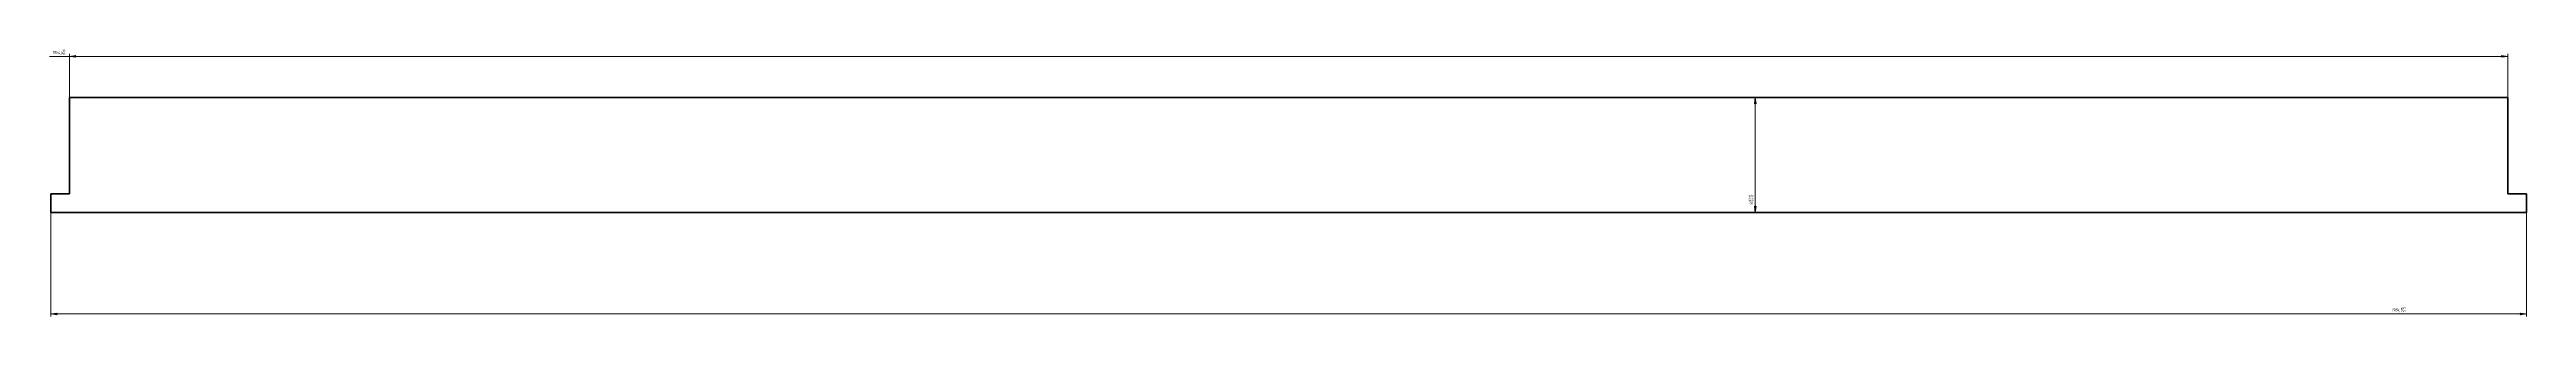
# Model space of a CAD drawing. Header units: millimetres. Extents: x -4 to 1982, y 74 to 288.
import ezdxf

# ---------------------------------------------------------------- set-up
doc = ezdxf.new("R2010")
doc.units = ezdxf.units.MM
for name, pattern in [('K5LT32777', [0]), ('K5LT_BASIC', [0]), ('K5LT_THIN', [0])]:
    doc.linetypes.add(name, pattern=pattern)
doc.layers.add('Системный слой', color=7, linetype='Continuous')
doc.styles.add('KDIMTEXTSTYLE', font='GOST_AU.SHX', dxfattribs={"width": 0.96, "oblique": 15, "height": 5})
doc.styles.add('KTEXTSTYLE', font='GOST_AU.SHX', dxfattribs={"width": 0.96, "height": 5})
doc.dimstyles.new('KDIMSTYLE (1.00)', dxfattribs={"dimtxt": 5, "dimasz": 1, "dimexe": 2, "dimexo": 0, "dimgap": 1, "dimtad": 1, "dimtxsty": 'KDIMTEXTSTYLE', "dimsah": 1, "dimcen": 0, "dimdle": 1, "dimadec": 0, "dimazin": 0, "dimtfac": 0.667, "dimtmove": 0, "dimatfit": 3, "dimfxl": 1, "dimtvp": 1, "dimtolj": 1, "dimtzin": 0, "dimarcsym": 0})

# ---------------------------------------------------------------- blocks, each defined once
blk = doc.blocks.new('U1')
at = {"layer": 'Системный слой'}
blk.add_hatch(color=7, dxfattribs=at).paths.add_polyline_path([(1981.6, 76), (1976.6, 76.7), (1977.1, 76), (1976.6, 75.4)])
at = {"layer": 'Системный слой', "color": 7, "linetype": 'K5LT32777', "lineweight": 18}
for p, q in [((1977.1, 76), (1976.6, 76.7)), ((1976.6, 76.7), (1981.6, 76)), ((1981.6, 76), (1976.6, 75.4)), ((1976.6, 75.4), (1977.1, 76)), ((1981.6, 76), (1980.6, 76))]:
    blk.add_line(p, q, dxfattribs=at)
at = {"layer": 'Системный слой', "color": 7, "linetype": 'K5LT_THIN', "lineweight": 18}
blk.add_line((1981.6, 76), (1979.6, 76), dxfattribs=at)
blk = doc.blocks.new('U2')
at = {"layer": 'Системный слой'}
blk.add_hatch(color=7, dxfattribs=at).paths.add_polyline_path([(-2.9, 76), (2.1, 75.4), (1.6, 76), (2.1, 76.7)])
at = {"layer": 'Системный слой', "color": 7, "linetype": 'K5LT32777', "lineweight": 18}
for p, q in [((-2.9, 76), (2.1, 76.7)), ((2.1, 75.4), (-2.9, 76)), ((-2.9, 76), (-1.9, 76)), ((2.1, 76.7), (1.6, 76)), ((1.6, 76), (2.1, 75.4))]:
    blk.add_line(p, q, dxfattribs=at)
at = {"layer": 'Системный слой', "color": 7, "linetype": 'K5LT_THIN', "lineweight": 18}
blk.add_line((-2.9, 76), (-0.9, 76), dxfattribs=at)
blk = doc.blocks.new('D0')
at = {"layer": 'Системный слой', "color": 7, "linetype": 'K5LT_THIN', "lineweight": 18, "transparency": 16777216}
for p, q in [((-2.9, 157.3), (-2.9, 74)), ((1981.6, 157.3), (1981.6, 74))]:
    blk.add_line(p, q, dxfattribs=at)
at = {"transparency": 16777216}
blk.add_wipeout([(1873.5, 77), (1873.5, 81.5), (1884.3, 81.5), (1884.3, 77)], dxfattribs=at).dxf.layer = 'Системный слой'
at = {"layer": 'Системный слой', "color": 7, "linetype": 'K5LT_THIN', "lineweight": 18, "transparency": 16777216}
blk.add_line((-2.9, 76), (1981.6, 76), dxfattribs=at)
at = {"color": 7, "transparency": 16777216, "char_height": 2.5, "attachment_point": 1, "style": 'KTEXTSTYLE'}
for s, insert in [('\\H3.5;\\W0.965;\\Q15;\\Q15;\\W0.930;\\H2.50;1984,5', (1873.5, 80.5)), ('\\H3.5;\\W0.965;\\Q15;\\Q15;\\W0.930;\\H1.63;1,85', (1881.1, 81.5)), ('\\H3.5;\\W0.965;\\Q15;\\Q0;\\W0.930;\\H2.50; ', (1884.1, 80.5)), ('\\H3.5;\\W0.965;\\Q15;\\Q15;\\W0.930;\\H1.63;1,85', (1881.1, 79.1))]:
    blk.add_mtext(s, dxfattribs=dict(at, insert=insert))
blk = doc.blocks.new('KDIMARROW_00')
at = {"layer": 'Системный слой', "color": 0, "linetype": 'K5LT_THIN', "lineweight": 18}
blk.add_line((0, 0), (-1, 0), dxfattribs=at)
blk = doc.blocks.new('U4')
at = {"layer": 'Системный слой'}
blk.add_hatch(color=7, dxfattribs=at).paths.add_polyline_path([(1363.3, 157.3), (1364, 162.3), (1363.3, 161.8), (1362.7, 162.3)])
at = {"layer": 'Системный слой', "color": 7, "linetype": 'K5LT32777', "lineweight": 18}
for p, q in [((1363.3, 157.3), (1362.7, 162.3)), ((1362.7, 162.3), (1363.3, 161.8)), ((1363.3, 161.8), (1364, 162.3)), ((1364, 162.3), (1363.3, 157.3)), ((1363.3, 157.3), (1363.3, 158.3))]:
    blk.add_line(p, q, dxfattribs=at)
at = {"layer": 'Системный слой', "color": 7, "linetype": 'K5LT_THIN', "lineweight": 18}
blk.add_line((1363.3, 157.3), (1363.3, 159.3), dxfattribs=at)
blk = doc.blocks.new('U5')
at = {"layer": 'Системный слой'}
blk.add_hatch(color=7, dxfattribs=at).paths.add_polyline_path([(1363.3, 249.3), (1362.7, 244.3), (1363.3, 244.8), (1364, 244.3)])
at = {"layer": 'Системный слой', "color": 7, "linetype": 'K5LT32777', "lineweight": 18}
for p, q in [((1362.7, 244.3), (1363.3, 249.3)), ((1363.3, 244.8), (1362.7, 244.3)), ((1363.3, 249.3), (1364, 244.3)), ((1363.3, 249.3), (1363.3, 248.3)), ((1364, 244.3), (1363.3, 244.8))]:
    blk.add_line(p, q, dxfattribs=at)
at = {"layer": 'Системный слой', "color": 7, "linetype": 'K5LT_THIN', "lineweight": 18}
blk.add_line((1363.3, 249.3), (1363.3, 247.3), dxfattribs=at)
blk = doc.blocks.new('D1')
at = {"layer": 'Системный слой', "color": 7, "linetype": 'K5LT_THIN', "lineweight": 18, "transparency": 16777216}
blk.add_line((1301.4, 249.3), (1365.3, 249.3), dxfattribs=at)
at = {"transparency": 16777216}
blk.add_wipeout([(1362.3, 163.3), (1357.9, 163.3), (1357.9, 171), (1362.3, 171)], dxfattribs=at).dxf.layer = 'Системный слой'
at = {"layer": 'Системный слой', "color": 7, "linetype": 'K5LT_THIN', "lineweight": 18, "transparency": 16777216}
for p, q in [((1363.3, 249.3), (1363.3, 157.3)), ((1301.4, 157.3), (1365.3, 157.3))]:
    blk.add_line(p, q, dxfattribs=at)
at = {"color": 7, "transparency": 16777216, "char_height": 2.5, "attachment_point": 1, "rotation": 90, "style": 'KTEXTSTYLE'}
for s, insert in [('\\H3.5;\\W0.965;\\Q15;\\Q15;\\W0.930;\\H1.63;0,435', (1357.8, 166.5)), ('\\H3.5;\\W0.965;\\Q15;\\Q0;\\W0.930;\\H2.50; ', (1358.9, 170.7)), ('\\H3.5;\\W0.965;\\Q15;\\Q15;\\W0.930;\\H2.50;92', (1358.9, 163.3)), ('\\H3.5;\\W0.965;\\Q15;\\Q15;\\W0.930;\\H1.63;0,435', (1360.3, 166.5))]:
    blk.add_mtext(s, dxfattribs=dict(at, insert=insert))
blk = doc.blocks.new('U7')
at = {"layer": 'Системный слой'}
blk.add_hatch(color=7, dxfattribs=at).paths.add_polyline_path([(12.1, 282.3), (17.1, 281.7), (16.6, 282.3), (17.1, 283)])
at = {"layer": 'Системный слой', "color": 7, "linetype": 'K5LT32777', "lineweight": 18}
for p, q in [((12.1, 282.3), (17.1, 283)), ((17.1, 281.7), (12.1, 282.3)), ((12.1, 282.3), (13.1, 282.3)), ((17.1, 283), (16.6, 282.3)), ((16.6, 282.3), (17.1, 281.7))]:
    blk.add_line(p, q, dxfattribs=at)
at = {"layer": 'Системный слой', "color": 7, "linetype": 'K5LT_THIN', "lineweight": 18}
blk.add_line((12.1, 282.3), (14.1, 282.3), dxfattribs=at)
blk = doc.blocks.new('U8')
at = {"layer": 'Системный слой'}
blk.add_hatch(color=7, dxfattribs=at).paths.add_polyline_path([(1966.6, 282.3), (1961.6, 283), (1962.1, 282.3), (1961.6, 281.7)])
at = {"layer": 'Системный слой', "color": 7, "linetype": 'K5LT32777', "lineweight": 18}
for p, q in [((1962.1, 282.3), (1961.6, 283)), ((1961.6, 283), (1966.6, 282.3)), ((1966.6, 282.3), (1961.6, 281.7)), ((1961.6, 281.7), (1962.1, 282.3)), ((1966.6, 282.3), (1965.6, 282.3))]:
    blk.add_line(p, q, dxfattribs=at)
at = {"layer": 'Системный слой', "color": 7, "linetype": 'K5LT_THIN', "lineweight": 18}
blk.add_line((1966.6, 282.3), (1964.6, 282.3), dxfattribs=at)
blk = doc.blocks.new('D2')
at = {"layer": 'Системный слой', "color": 7, "linetype": 'K5LT_THIN', "lineweight": 18, "transparency": 16777216}
blk.add_line((1966.6, 249.3), (1966.6, 284.3), dxfattribs=at)
at = {"transparency": 16777216}
blk.add_wipeout([(-1.9, 283.3), (-1.9, 287.7), (8.6, 287.7), (8.6, 283.3)], dxfattribs=at).dxf.layer = 'Системный слой'
at = {"layer": 'Системный слой', "color": 7, "linetype": 'K5LT_THIN', "lineweight": 18, "transparency": 16777216}
for p, q in [((12.1, 282.3), (-3.9, 282.3)), ((12.1, 249.3), (12.1, 284.3)), ((1966.6, 282.3), (12.1, 282.3))]:
    blk.add_line(p, q, dxfattribs=at)
at = {"color": 7, "transparency": 16777216, "char_height": 2.5, "attachment_point": 1, "style": 'KTEXTSTYLE'}
for s, insert in [('\\H3.5;\\W0.965;\\Q15;\\Q15;\\W0.930;\\H2.50;1954,5', (-1.9, 286.8)), ('\\H3.5;\\W0.965;\\Q15;\\Q15;\\W0.930;\\H1.63;1,85', (5.4, 287.8)), ('\\H3.5;\\W0.965;\\Q15;\\Q15;\\W0.930;\\H1.63;1,85', (5.4, 285.4)), ('\\H3.5;\\W0.965;\\Q15;\\Q0;\\W0.930;\\H2.50; ', (8.4, 286.8))]:
    blk.add_mtext(s, dxfattribs=dict(at, insert=insert))
blk = doc.blocks.new('U0')
at = {"layer": 'Системный слой'}
for name in ['U2', 'U1']:
    blk.add_blockref(name, (0, 0), dxfattribs=at)
at = {"layer": 'Системный слой', "color": 7}
dim = blk.add_linear_dim(base=(-2.909, 76.043), p1=(1981.591, 157.308), p2=(-2.909, 157.308), text='\\H2.5;\\W0.925;\\Q0;\\H2.5;\\W0.925;\\Q0;\\Q15;\\W0.891;1984,5\\A1;{\\H2.5;\\W0.925;\\Q0;\\Q0;\\W0.887;\\H1.67;\\S1,85^ 1,85;\\Q15;\\H2.50;\\Q15;\\H1.63; \\Q15;\\H2.50;}', dimstyle='KDIMSTYLE (1.00)', override={"dimexo": 0, "dimblk1": 'KDIMARROW_00', "dimblk2": 'KDIMARROW_00', "dimse1": 0, "dimse2": 0, "dimclrt": 7, "dimtolj": 1}, dxfattribs=at)
dim.commit()
dim.dimension.update_dxf_attribs({"geometry": 'D0', "text_midpoint": (1879.091, 76.043), "dimtype": 160})
blk = doc.blocks.new('U3')
at = {"layer": 'Системный слой'}
for name in ['U5', 'U4']:
    blk.add_blockref(name, (0, 0), dxfattribs=at)
at = {"layer": 'Системный слой', "color": 7}
dim = blk.add_linear_dim(base=(1363.311, 249.308), p1=(1301.421, 157.308), p2=(1301.421, 249.308), angle=90, text='\\H2.5;\\W0.925;\\Q0;\\H2.5;\\W0.925;\\Q0;\\Q15;\\W0.891;92\\A1;{\\H2.5;\\W0.925;\\Q0;\\Q0;\\W0.887;\\H1.67;\\S0,435^ 0,435;\\Q15;\\H2.50;\\Q15;\\H1.63; \\Q15;\\H2.50;}', dimstyle='KDIMSTYLE (1.00)', override={"dimexo": 0, "dimblk1": 'KDIMARROW_00', "dimblk2": 'KDIMARROW_00', "dimse1": 0, "dimse2": 0, "dimclrt": 7, "dimtolj": 1}, dxfattribs=at)
dim.commit()
dim.dimension.update_dxf_attribs({"geometry": 'D1', "text_midpoint": (1363.311, 167.308), "dimtype": 160})
blk = doc.blocks.new('U6')
at = {"layer": 'Системный слой'}
for name in ['U7', 'U8']:
    blk.add_blockref(name, (0, 0), dxfattribs=at)
at = {"layer": 'Системный слой', "color": 7}
dim = blk.add_linear_dim(base=(1966.591, 282.315), p1=(12.091, 249.308), p2=(1966.591, 249.308), text='\\H2.5;\\W0.925;\\Q0;\\H2.5;\\W0.925;\\Q0;\\Q15;\\W0.891;1954,5\\A1;{\\H2.5;\\W0.925;\\Q0;\\Q0;\\W0.887;\\H1.67;\\S1,85^ 1,85;\\Q15;\\H2.50;\\Q15;\\H1.63; \\Q15;\\H2.50;}', dimstyle='KDIMSTYLE (1.00)', override={"dimexo": 0, "dimblk1": 'KDIMARROW_00', "dimblk2": 'KDIMARROW_00', "dimse1": 0, "dimse2": 0, "dimclrt": 7, "dimtolj": 1}, dxfattribs=at)
dim.commit()
dim.dimension.update_dxf_attribs({"geometry": 'D2', "text_midpoint": (3.578, 282.315), "dimtype": 160})

msp = doc.modelspace()

# ---------------------------------------------------------------- linework, layer by layer
at = {"layer": 'Системный слой', "color": 250, "linetype": 'K5LT_BASIC', "lineweight": 60}
for p, q in [((12.1, 172.3), (12.1, 249.3)), ((12.1, 172.3), (-2.9, 172.3)), ((-2.9, 172.3), (-2.9, 157.3))]:
    msp.add_line(p, q, dxfattribs=at)
at = {"layer": 'Системный слой', "color": 3, "linetype": 'K5LT_BASIC', "lineweight": 60}
for p, q in [((12.1, 249.3), (1966.6, 249.3)), ((-2.9, 157.3), (1981.6, 157.3))]:
    msp.add_line(p, q, dxfattribs=at)
at = {"layer": 'Системный слой', "color": 5, "linetype": 'K5LT_BASIC', "lineweight": 60}
for p, q in [((1966.6, 249.3), (1966.6, 172.3)), ((1966.6, 172.3), (1981.6, 172.3)), ((1981.6, 172.3), (1981.6, 157.3))]:
    msp.add_line(p, q, dxfattribs=at)

# ---------------------------------------------------------------- next in the draw order: block references
at = {"layer": 'Системный слой'}
msp.add_blockref('U0', (0, 0), dxfattribs=at)

# ---------------------------------------------------------------- next in the draw order: block references
msp.add_blockref('U3', (0, 0), dxfattribs=at)

# ---------------------------------------------------------------- next in the draw order: block references
msp.add_blockref('U6', (0, 0), dxfattribs=at)

doc.saveas('drawing.dxf')
